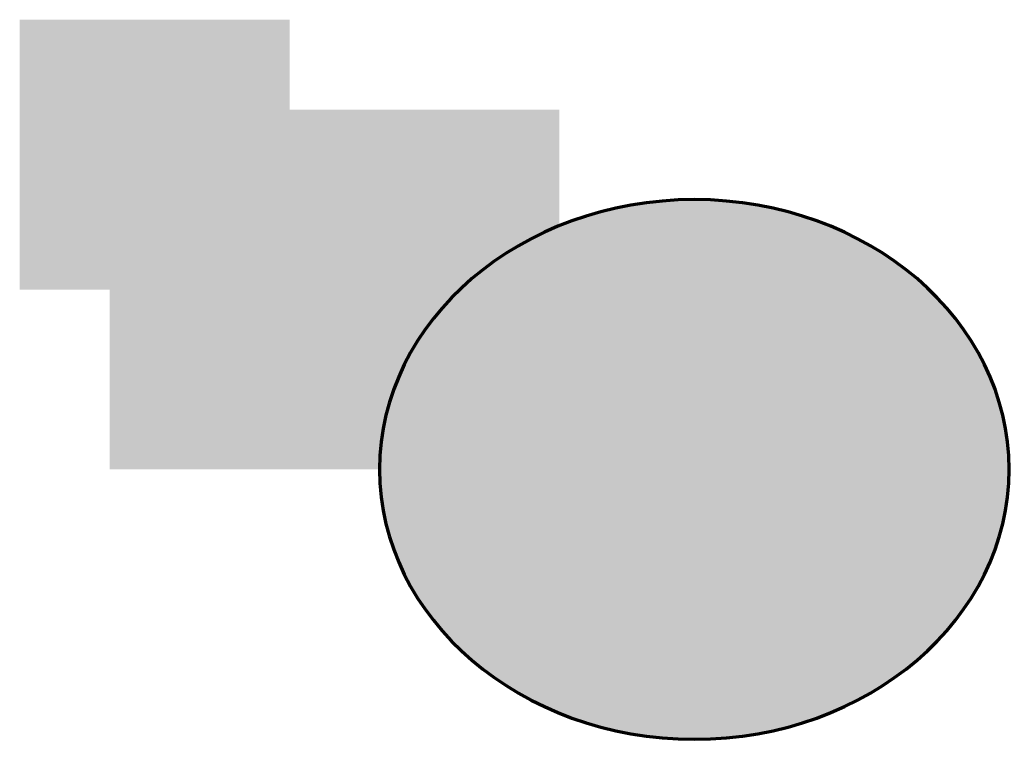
# Model space of a CAD drawing. Header units: millimetres. Extents: x 0 to 38.8, y -28.2 to 0.
import ezdxf

# ---------------------------------------------------------------- set-up
doc = ezdxf.new("R2010")
doc.units = ezdxf.units.MM
doc.layers.add('Layer 1', color=171, linetype='Continuous')

msp = doc.modelspace()

# ---------------------------------------------------------------- hatches: boundary and pattern name
at = {"layer": 'Layer 1', "true_color": 0x0aa03c}
msp.add_hatch(color=102, dxfattribs=at).paths.add_polyline_path([(0, 0), (10.583333, 0), (10.583333, -10.583333), (0, -10.583333)])
at = {"layer": 'Layer 1', "true_color": 0xc82828}
msp.add_hatch(color=22, dxfattribs=at).paths.add_polyline_path([(3.527778, -3.527778), (21.166667, -3.527778), (21.166667, -17.638889), (3.527778, -17.638889)])
at = {"layer": 'Layer 1', "true_color": 0x145ac8, "transparency": 33554611}
msp.add_hatch(color=152, dxfattribs=at).paths.add_polyline_path([(14.111111, -17.638889), (14.176359, -16.548439), (14.362618, -15.500172), (14.674215, -14.47133), (15.11143, -13.458948), (15.664167, -12.495946), (16.343792, -11.5676), (17.133173, -10.701744), (18.033159, -9.902138), (19.029464, -9.184744), (20.122548, -8.553363), (21.27861, -8.028761), (22.508069, -7.609308), (23.786765, -7.303322), (25.092162, -7.119944), (26.458333, -7.055556), (27.824505, -7.119944), (29.129902, -7.303322), (30.408597, -7.609308), (31.638057, -8.028761), (32.794118, -8.553363), (33.887202, -9.184744), (34.883507, -9.902138), (35.783494, -10.701744), (36.572875, -11.5676), (37.2525, -12.495946), (37.805237, -13.458948), (38.242451, -14.47133), (38.554049, -15.500172), (38.740307, -16.548439), (38.805556, -17.638889), (38.740307, -18.729339), (38.554049, -19.777606), (38.242451, -20.806447), (37.805237, -21.81883), (37.2525, -22.781832), (36.572875, -23.710178), (35.783494, -24.576034), (34.883507, -25.37564), (33.887202, -26.093033), (32.794118, -26.724415), (31.638057, -27.249017), (30.408597, -27.66847), (29.129902, -27.974455), (27.824505, -28.157834), (26.458333, -28.222222), (25.092162, -28.157834), (23.786765, -27.974455), (22.508069, -27.66847), (21.27861, -27.249017), (20.122548, -26.724415), (19.029464, -26.093033), (18.033159, -25.37564), (17.133173, -24.576034), (16.343792, -23.710178), (15.664167, -22.781832), (15.11143, -21.81883), (14.674215, -20.806447), (14.362618, -19.777606), (14.176359, -18.729339)])

# ---------------------------------------------------------------- linework, layer by layer
at = {"layer": 'Layer 1', "color": 7, "lineweight": 70, "true_color": 0x000000, "transparency": 33554611}
msp.add_open_spline([(14.111111, -17.638889), (14.111111, -11.793875), (19.639151, -7.055556), (26.458333, -7.055556), (33.277516, -7.055556), (38.805556, -11.793875), (38.805556, -17.638889), (38.805556, -23.483902), (33.277516, -28.222222), (26.458333, -28.222222), (19.639151, -28.222222), (14.111111, -23.483902), (14.111111, -17.638889)], degree=3, knots=[0, 0, 0, 0, 1, 1, 1, 2, 2, 2, 3, 3, 3, 4, 4, 4, 4], dxfattribs=at)

doc.saveas('drawing.dxf')
